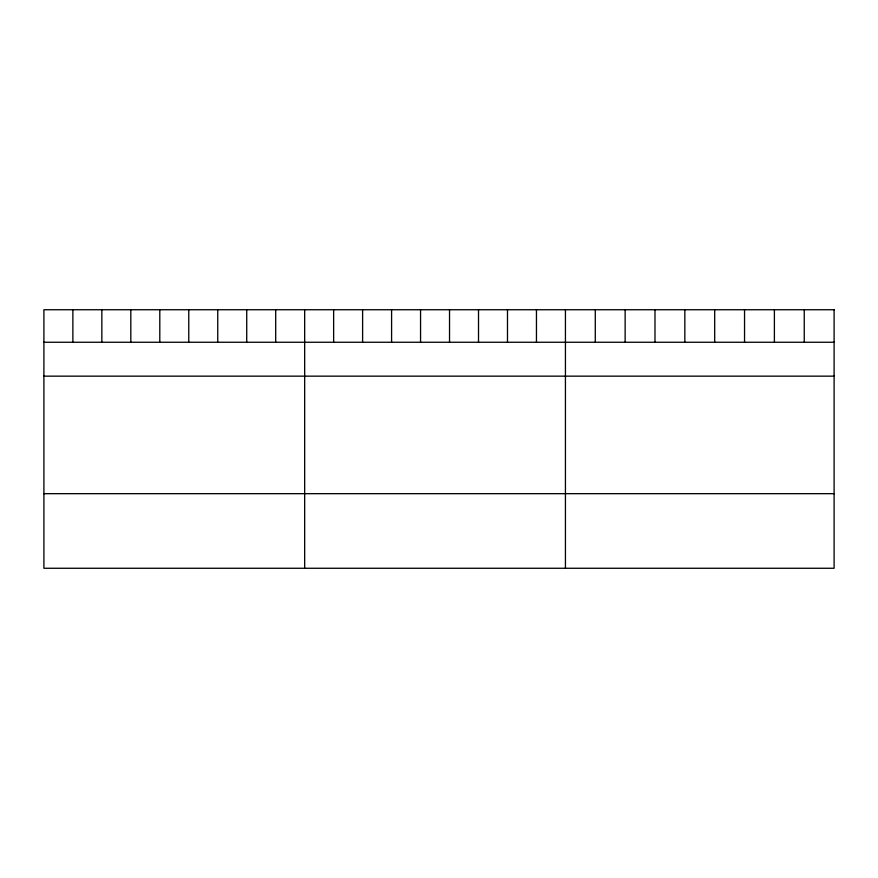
<?xml version="1.0" encoding="UTF-8"?>
<svg xmlns="http://www.w3.org/2000/svg" width="878" height="878" viewBox="0 0 878 878"><rect width="100%" height="100%" fill="white"/><g stroke="black" fill="none" stroke-linecap="round" stroke-linejoin="round"><path stroke-width="1.32" d="M43.9 342.255L834.1 342.255M43.9 376.157L834.1 376.157M43.9 493.677L834.1 493.677M804.248 309.736L804.248 342.255M774.396 309.736L774.396 342.255M744.544 309.736L744.544 342.255M714.692 309.736L714.692 342.255M684.84 309.736L684.84 342.255M654.988 309.736L654.988 342.255M625.136 309.736L625.136 342.255M595.284 309.736L595.284 342.255M565.432 309.736L565.432 568.264M536.458 309.736L536.458 342.255M507.484 309.736L507.484 342.255M478.51 309.736L478.51 342.255M449.536 309.736L449.536 342.255M420.562 309.736L420.562 342.255M391.588 309.736L391.588 342.255M362.614 309.736L362.614 342.255M333.64 309.736L333.64 342.255M304.666 309.736L304.666 568.264M275.692 309.736L275.692 342.255M246.718 309.736L246.718 342.255M217.744 309.736L217.744 342.255M188.77 309.736L188.77 342.255M159.796 309.736L159.796 342.255M130.822 309.736L130.822 342.255M101.848 309.736L101.848 342.255M72.874 309.736L72.874 342.255M834.1 309.736L43.9 309.736L43.9 568.264L834.1 568.264L834.1 309.736"/></g></svg>
